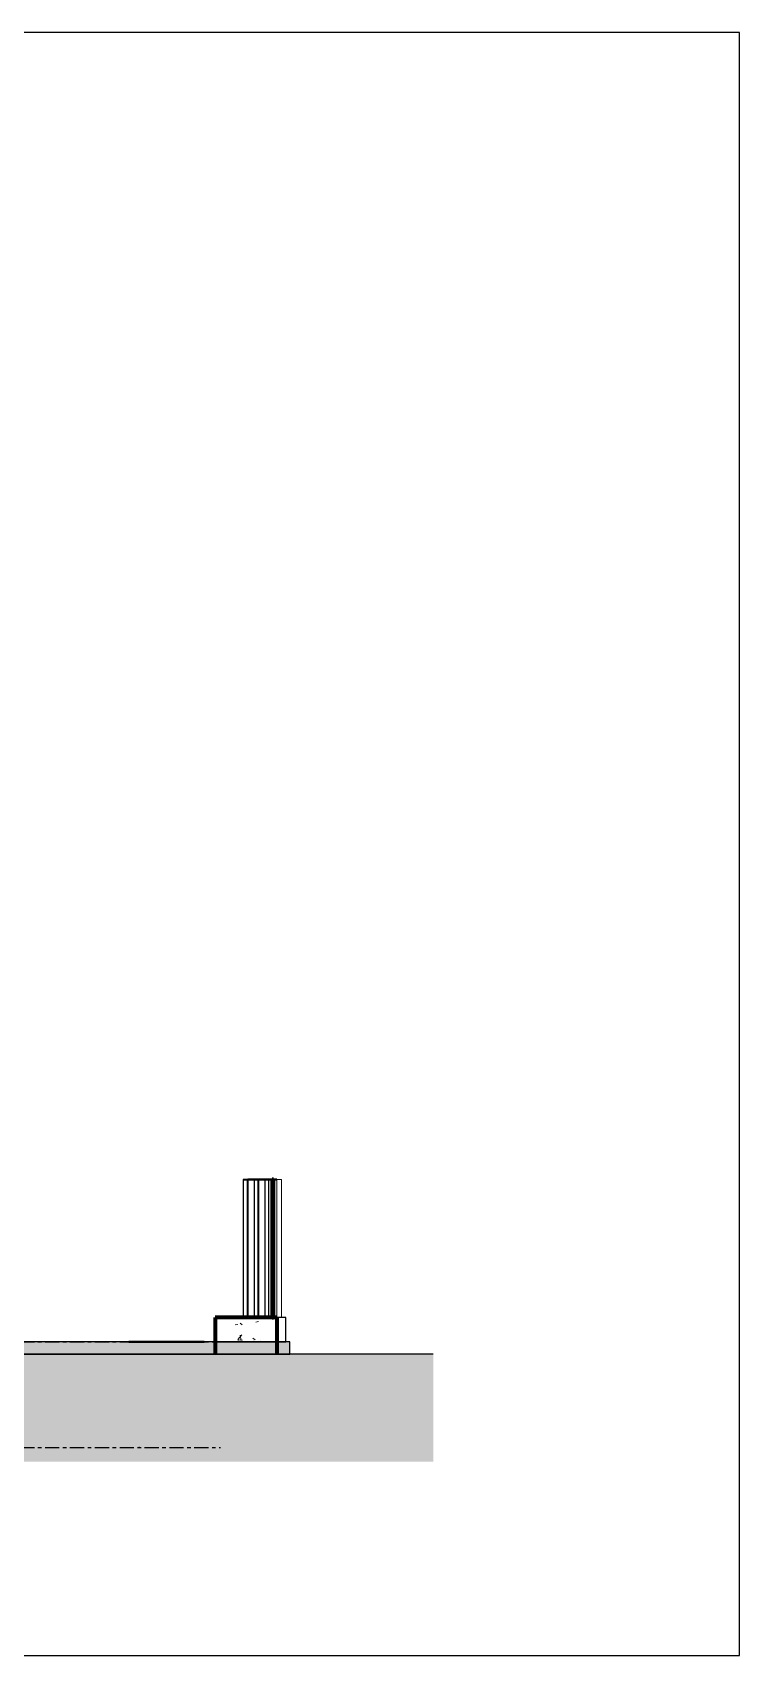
# Model space of a CAD drawing. Header units: millimetres. Extents: x -1379 to 1385823, y -4884429 to 548763.
# Drawn here: x 623838 to 632546, y -2347541 to -2327541 of the extents above; entities that cross this region are included whole.
import ezdxf

# ---------------------------------------------------------------- set-up
doc = ezdxf.new("R2010")
doc.units = ezdxf.units.MM
doc.linetypes.add('CENTER', pattern=[50.8, 31.75, -6.35, 6.35, -6.35])
doc.linetypes.add('TA_GL_000.70000', pattern=[1.925, 0.7, -0.175, 0.175, -0.175, 0.7])
doc.layers.add('000 - 0_SYM_DWG_GRIDLINE_MAIN_COLOR_251', color=7, linetype='Continuous')
doc.layers.add('000 - GRID', color=7, linetype='CENTER')
for name, color, linetype, lineweight in [('A-DETL-GENF', 7, 'Continuous', 35), ('A-DETL-THIN', 7, 'Continuous', 25), ('A-FLOR-FNSH', 7, 'Continuous', 70), ('A-FLOR-PATT', 7, 'Continuous', 70), ('A-GENM', 7, 'Continuous', 35), ('A-GLAZ-CURT', 7, 'Continuous', 35), ('A-GLAZ-CWMG', 7, 'Continuous', 35), ('A-WALL', 7, 'Continuous', 70), ('A-WALL-PATT', 7, 'Continuous', 70), ('WALL-E', 7, 'Continuous', 50)]:
    doc.layers.add(name, color=color, linetype=linetype, lineweight=lineweight)
doc.styles.add('TA', font='', dxfattribs={"height": 4.5})
doc.styles.get('TA').set_extended_font_data('Cordia New')
pattern_1 = [(45.014, (-281644.383, 0), (-33.658734, 33.676222), []), (134.986, (-281644.383, 0), (-100.97723, 33.67518), [119.033, -71.42])]

# ---------------------------------------------------------------- blocks, each defined once
blk = doc.blocks.new('Rectangular Mullion - Column 200x200-5462619-IV01 - ELEVATION 1')
at = {"layer": 'A-GLAZ-CWMG', "color": 7, "lineweight": 9}
for p, q in [((-276990, 103300), (-277190, 103300)), ((-277190, 103300), (-277184, 103300)), ((-277190, 103300), (-277190, 101600)), ((-277184, 103300), (-276984, 103300)), ((-277184, 103300), (-277184, 101600)), ((-276984, 103300), (-276990, 103300)), ((-276984, 101600), (-276984, 103300)), ((-277184, 101600), (-277190, 101600)), ((-277190, 101600), (-276990, 101600)), ((-276984, 101600), (-277184, 101600)), ((-276990, 101600), (-276984, 101600))]:
    blk.add_line(p, q, dxfattribs=at)
blk = doc.blocks.new('Curtain Panel Blockwork - Precast-5464527-IV01 - ELEVATION 1')
at = {"layer": 'A-GLAZ-CURT', "color": 7}
for p, q in [((-277167, 103300), (-277267, 103300)), ((-277267, 103300), (-277140, 103300)), ((-277267, 101600), (-277267, 103300)), ((-277040, 103300), (-277167, 103300)), ((-277140, 103300), (-277040, 103300)), ((-277140, 101600), (-277267, 101600)), ((-277267, 101600), (-277167, 101600)), ((-277167, 101600), (-277040, 101600)), ((-277040, 101600), (-277140, 101600))]:
    blk.add_line(p, q, dxfattribs=at)
blk = doc.blocks.new('Rectangular Mullion - Mullion_Beam 300x700-5466620-IV01 - ELEVATION 1')
at = {"layer": 'A-GLAZ-CWMG', "color": 7, "lineweight": 9}
for p, q in [((-277233, 101600), (-277370, 101600)), ((-276934, 101600), (-277233, 101600)), ((-276934, 101600), (-277070, 101600))]:
    blk.add_line(p, q, dxfattribs=at)
blk = doc.blocks.new('Rectangular Mullion - Column 200x200-5462614-IV01 - ELEVATION 1')
at = {"layer": 'A-GLAZ-CWMG', "color": 7, "lineweight": 9}
for p, q in [((-277123, 103300), (-277323, 103300)), ((-277323, 103300), (-277317, 103300)), ((-277323, 103300), (-277323, 101600)), ((-277317, 103300), (-277117, 103300)), ((-277317, 103300), (-277317, 101600)), ((-277117, 103300), (-277123, 103300)), ((-277317, 101600), (-277323, 101600)), ((-277323, 101600), (-277123, 101600)), ((-277117, 101600), (-277317, 101600)), ((-277123, 101600), (-277117, 101600))]:
    blk.add_line(p, q, dxfattribs=at)
blk = doc.blocks.new('Curtain Panel Blockwork - Precast-V3-IV01 - ELEVATION 1')
at = {"layer": 'A-GLAZ-CURT', "color": 7}
for p, q in [((-277458, 103300), (-277407, 103300)), ((-277407, 103300), (-277307, 103300)), ((-277307, 103300), (-277358, 103300)), ((-277407, 101600), (-277458, 101600)), ((-277307, 101600), (-277407, 101600)), ((-277358, 101600), (-277307, 101600))]:
    blk.add_line(p, q, dxfattribs=at)
blk = doc.blocks.new('Rectangular Mullion - Mullion_Beam 300x700-5464522-IV01 - ELEVATION 1')
at = {"layer": 'A-GLAZ-CWMG', "color": 7, "lineweight": 9}
for p, q in [((-277370, 101600), (-277503, 101600)), ((-277070, 101600), (-277203, 101600))]:
    blk.add_line(p, q, dxfattribs=at)
blk = doc.blocks.new('Rectangular Mullion - Mullion_Beam 300x700-V4-IV01 - ELEVATION 1')
at = {"layer": 'A-GLAZ-CWMG', "color": 7, "lineweight": 9}
for p, q in [((-277503, 101600), (-277558, 101600)), ((-277203, 101600), (-277258, 101600))]:
    blk.add_line(p, q, dxfattribs=at)
blk = doc.blocks.new('DPA_GM-Manhole Cover Type 2 - 600x600-5170206-IV01 - ELEVATION 1')
at = {"layer": 'A-GENM', "lineweight": 9}
h = blk.add_hatch(dxfattribs=at)
h.set_pattern_fill('FP_4', style=0, pattern_type=2)
h.set_pattern_definition([(88.182, (-278558.628, 0), (-1.06917921, 33.67587044), []), (91.818, (-278558.628, 0), (-3.20698401, 33.67621035), [84.232, -50.539])])
h.paths.add_polyline_path([(-278696, 101300), (-278683, 101300), (-278683, 101302), (-278696, 101302)])
h = blk.add_hatch(dxfattribs=at)
h.set_pattern_fill('FP_6', style=0, pattern_type=2)
h.set_pattern_definition([(53.901, (-278193.642, 0), (-24.55651, 33.676058), []), (126.099, (-278193.642, 0), (-73.668976, 33.676412), [104.196, -62.518])])
h.paths.add_polyline_path([(-278680, 101300), (-278600, 101300), (-278600, 101302), (-278683, 101302), (-278683, 101300)])
h = blk.add_hatch(dxfattribs=at)
h.set_pattern_fill('FP_5', style=0, pattern_type=2)
h.set_pattern_definition(pattern_1)
h.paths.add_polyline_path([(-278480, 101300), (-278480, 101302), (-278600, 101302), (-278600, 101300), (-278558, 101300)])
h = blk.add_hatch(dxfattribs=at)
h.set_pattern_fill('FP_7', style=0, pattern_type=2)
h.set_pattern_definition([(55.616, (-281867.535, 0), (-23.04434, 33.676178), []), (124.384, (-281867.535, 0), (-69.13362, 33.675858), [102.015, -61.209])])
h.paths.add_polyline_path([(-278403, 101300), (-278403, 101302), (-278480, 101302), (-278480, 101300)])
h = blk.add_hatch(dxfattribs=at)
h.set_pattern_fill('FP_9', style=0, pattern_type=2)
h.set_pattern_definition([(88.182, (-278258.779, 0), (-1.06917921, 33.67587044), []), (91.818, (-278258.779, 0), (-3.20698401, 33.67621035), [84.232, -50.539])])
h.paths.add_polyline_path([(-278396, 101300), (-278383, 101300), (-278383, 101302), (-278396, 101302)])
h = blk.add_hatch(dxfattribs=at)
h.set_pattern_fill('FP_10', style=0, pattern_type=2)
h.set_pattern_definition([(53.901, (-278048.48, 0), (-24.55651, 33.676058), []), (126.099, (-278048.48, 0), (-73.668976, 33.676412), [104.196, -62.518])])
h.paths.add_polyline_path([(-278301, 101300), (-278301, 101302), (-278383, 101302), (-278383, 101300)])
h = blk.add_hatch(dxfattribs=at)
h.set_pattern_fill('FP_5', style=0, pattern_type=2)
h.set_pattern_definition(pattern_1)
h.paths.add_polyline_path([(-278181, 101300), (-278181, 101302), (-278301, 101302), (-278301, 101300)])
h = blk.add_hatch(dxfattribs=at)
h.set_pattern_fill('FP_8', style=0, pattern_type=2)
h.set_pattern_definition([(55.616, (-281712.848, 0), (-23.04434, 33.676178), []), (124.384, (-281712.848, 0), (-69.13362, 33.675858), [102.015, -61.209])])
h.paths.add_polyline_path([(-278103, 101300), (-278103, 101302), (-278181, 101302), (-278181, 101300)])
at = {"layer": 'A-GENM', "color": 7}
for p, q in [((-278835, 101300), (-278864, 101300)), ((-278864, 101300), (-277964, 101300)), ((-277936, 101300), (-278835, 101300)), ((-278695, 101300), (-278714, 101300)), ((-278714, 101300), (-278105, 101300)), ((-278105, 101300), (-278714, 101300)), ((-278714, 101300), (-278695, 101300)), ((-278709, 101300), (-278690, 101300)), ((-278109, 101300), (-278709, 101300)), ((-278119, 101300), (-278699, 101300)), ((-278699, 101300), (-278680, 101300)), ((-278614, 101302), (-278696, 101302)), ((-278696, 101302), (-278683, 101302)), ((-278696, 101302), (-278696, 101300)), ((-278683, 101300), (-278696, 101300)), ((-278696, 101300), (-278614, 101300)), ((-278085, 101300), (-278695, 101300)), ((-278695, 101300), (-278085, 101300)), ((-278690, 101300), (-278090, 101300)), ((-278686, 101300), (-278672, 101300)), ((-278686, 101300), (-278673, 101300)), ((-278683, 101302), (-278600, 101302)), ((-278683, 101300), (-278683, 101302)), ((-278600, 101300), (-278683, 101300)), ((-278680, 101300), (-278101, 101300)), ((-278673, 101300), (-278658, 101300)), ((-278658, 101300), (-278672, 101300)), ((-278669, 101300), (-278656, 101300)), ((-278669, 101300), (-278655, 101300)), ((-278641, 101300), (-278656, 101300)), ((-278655, 101300), (-278641, 101300)), ((-278504, 101302), (-278614, 101302)), ((-278614, 101300), (-278504, 101300)), ((-278600, 101302), (-278480, 101302)), ((-278600, 101302), (-278600, 101300)), ((-278480, 101300), (-278600, 101300)), ((-278416, 101302), (-278504, 101302)), ((-278504, 101300), (-278416, 101300)), ((-278480, 101302), (-278403, 101302)), ((-278480, 101300), (-278480, 101302)), ((-278403, 101300), (-278480, 101300)), ((-278444, 101300), (-278458, 101300)), ((-278458, 101300), (-278443, 101300)), ((-278430, 101300), (-278444, 101300)), ((-278430, 101300), (-278443, 101300)), ((-278427, 101300), (-278441, 101300)), ((-278441, 101300), (-278428, 101300)), ((-278413, 101300), (-278428, 101300)), ((-278413, 101300), (-278427, 101300)), ((-278403, 101302), (-278416, 101302)), ((-278416, 101300), (-278403, 101300)), ((-278403, 101302), (-278403, 101300)), ((-278319, 101302), (-278396, 101302)), ((-278396, 101302), (-278383, 101302)), ((-278396, 101300), (-278396, 101302)), ((-278383, 101300), (-278396, 101300)), ((-278396, 101300), (-278319, 101300)), ((-278386, 101300), (-278372, 101300)), ((-278386, 101300), (-278373, 101300)), ((-278383, 101302), (-278301, 101302)), ((-278383, 101300), (-278383, 101302)), ((-278301, 101300), (-278383, 101300)), ((-278373, 101300), (-278358, 101300)), ((-278358, 101300), (-278372, 101300)), ((-278370, 101300), (-278356, 101300)), ((-278370, 101300), (-278355, 101300)), ((-278341, 101300), (-278356, 101300)), ((-278355, 101300), (-278341, 101300)), ((-278199, 101302), (-278319, 101302)), ((-278319, 101300), (-278199, 101300)), ((-278301, 101302), (-278181, 101302)), ((-278301, 101302), (-278301, 101300)), ((-278181, 101300), (-278301, 101300)), ((-278117, 101302), (-278199, 101302)), ((-278199, 101300), (-278117, 101300)), ((-278181, 101302), (-278103, 101302)), ((-278181, 101300), (-278181, 101302)), ((-278103, 101300), (-278181, 101300)), ((-278145, 101300), (-278158, 101300)), ((-278158, 101300), (-278144, 101300)), ((-278130, 101300), (-278145, 101300)), ((-278130, 101300), (-278144, 101300)), ((-278127, 101300), (-278141, 101300)), ((-278141, 101300), (-278128, 101300)), ((-278113, 101300), (-278128, 101300)), ((-278113, 101300), (-278127, 101300)), ((-278101, 101300), (-278119, 101300)), ((-278103, 101302), (-278117, 101302)), ((-278117, 101300), (-278103, 101300)), ((-278090, 101300), (-278109, 101300)), ((-278085, 101300), (-278105, 101300)), ((-278085, 101300), (-278105, 101300)), ((-278103, 101302), (-278103, 101300)), ((-277964, 101300), (-277936, 101300))]:
    blk.add_line(p, q, dxfattribs=at)
blk = doc.blocks.new('Curtain Panel Precast - Precast-5466928-IV01 - ELEVATION 1')
at = {"layer": 'A-GLAZ-CURT', "color": 7, "lineweight": 70}
for p, q in [((-277095, 103300), (-277100, 103300)), ((-277100, 103300), (-277100, 101600)), ((-277095, 101600), (-277095, 103300)), ((-277100, 101600), (-277095, 101600))]:
    blk.add_line(p, q, dxfattribs=at)
blk = doc.blocks.new('Rectangular Mullion - Mullion_Beam 300x700-5466926-IV01 - ELEVATION 1')
at = {"layer": 'A-GLAZ-CWMG', "color": 7, "lineweight": 70}
for p, q in [((-277039, 101600), (-277802, 101600)), ((-277802, 101600), (-277802, 101150)), ((-277039, 101150), (-277039, 101600))]:
    blk.add_line(p, q, dxfattribs=at)
blk = doc.blocks.new('Rectangular Mullion - Mullion_H-Beam-5462453-IV01 - ELEVATION 1')
at = {"layer": 'A-GLAZ-CWMG', "color": 7, "lineweight": 9}
for p, q in [((-277143, 103300), (-277141, 103300)), ((-277143, 101600), (-277143, 103300)), ((-277141, 103300), (-277097, 103300)), ((-277141, 101600), (-277141, 103300)), ((-277097, 103300), (-277095, 103300)), ((-277087, 103300), (-277042, 103300)), ((-277042, 101600), (-277042, 103300)), ((-277141, 101600), (-277143, 101600)), ((-277097, 101600), (-277141, 101600)), ((-277095, 101600), (-277097, 101600)), ((-277042, 101600), (-277087, 101600))]:
    blk.add_line(p, q, dxfattribs=at)
at = {"layer": 'A-GLAZ-CWMG', "color": 7, "lineweight": 70}
for p, q in [((-277085, 103300), (-277095, 103300)), ((-277095, 103300), (-277095, 101600)), ((-277085, 101600), (-277085, 103300)), ((-277095, 101600), (-277085, 101600))]:
    blk.add_line(p, q, dxfattribs=at)
blk = doc.blocks.new('C-1-IV01_REV00_20260605-15350_ELEVATION_1_EX')
at = {"layer": 'A-DETL-GENF', "lineweight": 9}
h = blk.add_hatch(dxfattribs=at)
h.set_pattern_fill('FP_20', style=0, pattern_type=2)
h.set_pattern_definition([(45, (-968.03, 7e-11), (0, 449.0128), [317.5, -317.5]), (45, (-1052.22, 84.2), (0, 449.0128), [317.5, -317.5]), (45, (-1136.4, 168.38), (0, 449.0128), [317.5, -317.5]), (135, (-1136.4, 224.5), (-449.0128, 3e-14), [317.5, -317.5]), (135, (-1052.22, 308.7), (-449.0128, 3e-14), [317.5, -317.5]), (135, (-968.03, 392.9), (-449.0128, 3e-14), [317.5, -317.5])])
h.paths.add_polyline_path([(3718, 99823), (5439, 99823), (5439, 101150), (-22098, 101150), (-22098, 99823), (1997, 99823)])
at = {"layer": 'A-FLOR-PATT', "lineweight": 35}
blk.add_hatch(color=7, dxfattribs=at).paths.add_polyline_path([(3674, 101150), (3674, 101300), (-19295, 101300), (-19295, 101150), (1997, 101150)])
at = {"layer": 'A-WALL-PATT', "lineweight": 9}
h = blk.add_hatch(dxfattribs=at)
h.set_pattern_fill('FP_3', style=0, pattern_type=2)
h.set_pattern_definition([(50, (-968, 7e-11), (728.7365, -63.7558), [76.2, -838.2]), (355, (-968, 7e-11), (-140.9716, 764.2276), [60.96, -670.56]), (100.451, (-907.3, -5.3), (587.77, 700.4668), [64.76, -712.36]), (46.184, (-968, 203.2), (1084.316, -168.171), [114.3, -1257.3]), (96.636, (-877.7, 189.2), (949.61, 989.71), [97.14, -1068.54]), (351.184, (-968, 203.2), (949.62, 989.701), [91.44, -1005.84]), (21, (-866.4, 152.4), (606.458, -409.0606), [76.2, -838.2]), (326, (-866.4, 152.4), (247.2083, 736.753), [60.96, -670.56]), (71.451, (-815.9, 118.3), (853.6683, 327.6855), [64.76, -712.36]), (37.5, (-968.03, 7e-11), (12.3547, 338.2201), [33.528, -628.904, 33.528, -647.192, -673.1]), (37.5, (-968.03, 7e-11), (12.3547, 338.2201), [-1343.152, 33.528, -639.572]), (7.5, (-968.03, 7e-11), (267.2789, 400.7221), [33.528, -354.584, 33.528, -613.664, -256.54]), (7.5, (-968.03, 7e-11), (267.2789, 400.7221), [-1035.304, 33.528, -223.012]), (327.5, (-1194.6, 7e-11), (542.3633, -22.91534), [33.528, -220.472, 33.528, -758.952, -1051.56]), (327.5, (-1194.6, 7e-11), (542.3633, -22.91534), [-1046.48, 33.528, -1018.032]), (317.5, (-1296.2, 7e-11), (592.517, 101.707), [33.528, -296.672, 33.528, -492.76, -746.76]), (317.5, (-1296.2, 7e-11), (592.517, 101.707), [-856.488, 33.528, -713.232])])
h.paths.add_polyline_path([(3624, 101300), (3624, 101600), (2753, 101600), (2753, 101300)])
at = {"layer": 'A-DETL-THIN', "color": 7}
blk.add_line((5439, 101150), (-22098, 101150), dxfattribs=at)
at = {"layer": 'A-FLOR-FNSH', "color": 7, "lineweight": 25}
for p, q in [((3674, 101300), (-19295, 101300)), ((3674, 101150), (3674, 101300)), ((-19295, 101150), (3674, 101150))]:
    blk.add_line(p, q, dxfattribs=at)
at = {"layer": 'A-WALL', "color": 7, "lineweight": 25}
for p, q in [((2753, 101600), (2753, 101300)), ((3624, 101600), (2753, 101600)), ((3624, 101300), (3624, 101600)), ((2753, 101300), (3624, 101300))]:
    blk.add_line(p, q, dxfattribs=at)
at = {"layer": 'WALL-E', "color": 7, "lineweight": 9}
for p, q in [((3321, 101600), (3194, 101600)), ((3194, 101600), (3494, 101600)), ((3494, 101600), (3619, 101600))]:
    blk.add_line(p, q, dxfattribs=at)
at = {"layer": 'A-GENM', "color": 7}
blk.add_blockref('DPA_GM-Manhole Cover Type 2 - 600x600-5170206-IV01 - ELEVATION 1', (280555, 0), dxfattribs=at)
at = {"layer": 'A-GLAZ-CURT', "color": 7}
for name, p in [('Curtain Panel Blockwork - Precast-V3-IV01 - ELEVATION 1', (280555, 0)), ('Curtain Panel Blockwork - Precast-5464527-IV01 - ELEVATION 1', (280421, 0)), ('Curtain Panel Blockwork - Precast-5464527-IV01 - ELEVATION 1', (280555, 0)), ('Curtain Panel Precast - Precast-5466928-IV01 - ELEVATION 1', (280555, 0))]:
    blk.add_blockref(name, p, dxfattribs=at)
at = {"layer": 'A-GLAZ-CWMG', "color": 7, "lineweight": 9}
for name, p in [('Rectangular Mullion - Column 200x200-5462614-IV01 - ELEVATION 1', (280421, 0)), ('Rectangular Mullion - Column 200x200-5462614-IV01 - ELEVATION 1', (280555, 0)), ('Rectangular Mullion - Column 200x200-5462619-IV01 - ELEVATION 1', (280555, 0)), ('Rectangular Mullion - Mullion_H-Beam-5462453-IV01 - ELEVATION 1', (280555, 0)), ('Rectangular Mullion - Mullion_Beam 300x700-5466926-IV01 - ELEVATION 1', (280555, 0)), ('Rectangular Mullion - Mullion_Beam 300x700-V4-IV01 - ELEVATION 1', (280555, 0)), ('Rectangular Mullion - Mullion_Beam 300x700-5464522-IV01 - ELEVATION 1', (280555, 0)), ('Rectangular Mullion - Mullion_Beam 300x700-5466620-IV01 - ELEVATION 1', (280555, 0))]:
    blk.add_blockref(name, p, dxfattribs=at)
blk = doc.blocks.new('*U1840')
at = {"layer": '000 - 0_SYM_DWG_GRIDLINE_MAIN_COLOR_251', "color": 7, "linetype": 'ByBlock', "ltscale": 5}
blk.add_line((20, 0), (-537.7, 0), dxfattribs=at)
at = {"layer": '000 - 0_SYM_DWG_GRIDLINE_MAIN_COLOR_251', "color": 7}
blk.add_point((-517.7, 0), dxfattribs=at)
at = {"color": 7, "style": 'TA', "flags": 1}
blk.add_attdef('LOCATION', (6, -6), '', height=4.5, rotation=270, dxfattribs=at)
blk = doc.blocks.new('C-1-IV01_REV00_20260614-171447_ELEVATION_1_DIMS')
at = {"layer": '000 - GRID', "color": 7, "linetype": 'TA_GL_000.70000', "xscale": 50, "yscale": 50, "zscale": 50, "rotation": 180}
for p in [(-24066, 101300), (-24066, 100000)]:
    blk.add_blockref('*U1840', p, dxfattribs=at)

msp = doc.modelspace()

# ---------------------------------------------------------------- linework, layer by layer
at = {"color": 7}
msp.add_lwpolyline([(593796.4, -2347540.5), (632546.4, -2347540.5), (632546.4, -2327540.5), (593796.4, -2327540.5)], close=True, dxfattribs=at)

# ---------------------------------------------------------------- block references
for name in ['C-1-IV01_REV00_20260605-15350_ELEVATION_1_EX', 'C-1-IV01_REV00_20260614-171447_ELEVATION_1_DIMS']:
    msp.add_blockref(name, (623334.8, -2444975.4), dxfattribs=at)

doc.saveas('drawing.dxf')
